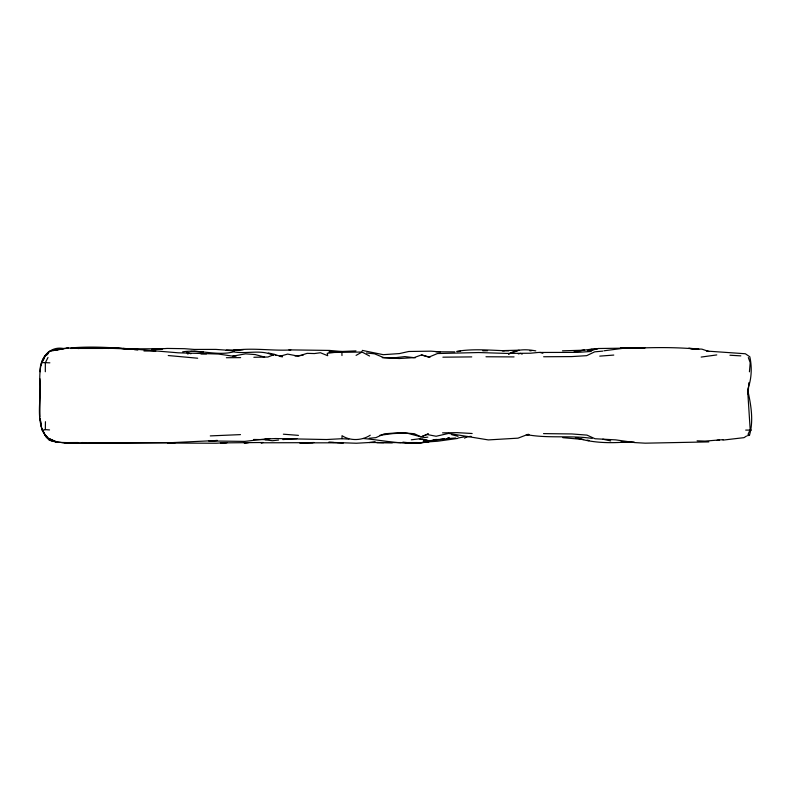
<?xml version="1.0" encoding="UTF-8"?>
<svg xmlns="http://www.w3.org/2000/svg" width="791" height="791" viewBox="0 0 791 791"><rect width="100%" height="100%" fill="white"/><g stroke="black" fill="none" stroke-linecap="round" stroke-linejoin="round"><path stroke-width="1.19" d="M45.314 371.721L45.344 362.753L47.994 357.473M39.847 378.681C42.279 398.832 33.093 424.223 49.319 440.29L63.656 442.95L74.809 443.237L169.927 442.733L217.406 440.468L209.753 440.884M208.656 440.943L244.696 441.398L265.094 439.015L275.614 438.54L326.594 439.529L341.999 438.708L342.028 435.683C350.344 441.16 362.031 440.627 370.247 435.208M39.777 384.347C39.698 372.61 39.164 357.453 50.812 350.71C76.885 345.558 104.017 346.755 130.377 349.167M43.426 430.126L45.334 429.612L45.443 421.692M747.505 435.752L749.512 435.169C753.813 420.545 750.896 404.201 747.604 389.567C751.618 379.245 752.192 367.548 749.819 356.79L745.359 353.755L706.452 351.046M39.946 384.179L39.876 416.887M748.138 394.244L748.8 382.765M749.433 371.81L750.204 362.723L748.345 357.562M40.084 371.77C39.58 358.976 49.269 345.855 63.191 348.475M45.245 355.475L43.456 359.658M41.112 364.918L42.516 361.764M42.615 361.378L44.86 356.504L48.716 351.639L60.284 348.772L68.54 348.04L66.246 348.376M46.61 355.189L48.251 353.468M434.635 439.638L445.986 439.203L448.626 437.739M746.506 436.039L744.015 437.65L723.004 440.103M464.574 438.165L467.471 436.434M356.088 355.386L362.021 352.025L369.545 356.019M445.986 439.203L449.199 437.631M369.14 438.263L375.863 437.65L384.367 433.804L399.593 432.667L414.227 433.686L421.089 436.879L428.198 433.943L421.089 436.879L407.335 433.211M508.653 353.992C516.968 348.95 526.608 349.177 535.804 350.888M528.348 434.219L518.006 438.155L488.334 439.915L448.586 433.419L436.118 436.256L426.764 434.447M508.613 354.061L519.173 350.186L502.008 350.631L504.233 350.818M429.988 357.206L421.494 354.922L414.029 357.641L399.277 358.521L383.744 357.611L374.548 353.824L366.5 352.974M529.09 434.724L527.103 434.991M426.102 440.241L423.847 440.894L429.553 440.854L436.632 439.549M428.435 441.605L436.187 439.381M279.342 356.425L287.657 354.091L298.296 356.177L307.116 353.34L314.383 353.557L320.414 352.737L327.701 355.703L327.256 353.3L334.385 352.46L362.021 352.025M587.456 350.769L598.283 348.505L632.82 348.06L620.431 347.921M591.015 350.522L598.283 348.505M436.84 439.559C412.813 447.459 387.639 440.627 363.346 438.511M518.313 353.933L520.468 353.379L522.139 354.131M77.933 348.465L91.746 347.763L75.649 348.386L96.64 347.763M410.045 443.187L418.241 443.158L434.16 440.666M53.096 350.581L59.394 349.622M333.634 442.456L328.71 442.298L356.336 443.237L369.427 442.515L400.829 442.574M109.188 347.991L94.623 347.763L134.885 349.167L178.143 352.806L218.346 354.032L232.752 356.148L245.566 353.854L255.216 354.566L264.619 357.087M269.949 438.53L264.421 439.519L268.574 438.53M458.197 437.977L464.119 436.929M77.933 348.505L88.681 347.763M89.808 347.763L78.744 348.277L103.166 347.842M419.378 438.807L429.553 440.854L419.378 438.807L411.32 439.806M529.921 350.878L531.957 350.542M456.921 351.323C474.007 348.465 491.518 350.423 508.692 350.848M71.437 348.485L83.569 347.763M53.61 350.195L63.942 348.702M369.13 442.565L375.132 441.694M701.172 357.067L716.755 354.922M590.57 349.286L574.147 351.491L584.589 350.166L562.48 350.828M72.94 348.238L74.868 347.981L70.498 348.475M422.424 437.828L427.862 437.116M379.907 435.268L392.88 433.587L406.198 432.934M263.373 442.495L220.392 442.911L227.106 442.565M78.744 348.277L112.025 348L99.745 347.763M355.999 350.888L328.918 352.025L334.652 351.857M630.17 348.416C652.901 347.348 675.9 347.051 698.572 349.246M630.101 441.724C611.769 443.356 593.013 443.346 575.423 437.552L583.629 439.519L562.836 437.67M427.328 441.922L416.57 443.148L402.678 442.347L418.241 443.158M278.541 440.053L272.43 440.735L265.578 439.875M604.047 350.779L624.059 348.188L645.248 347.763M437.018 439.875L444.858 438.995L439.944 439.529M247.84 442.535L244.192 442.92L248.928 442.614M466.403 436.83L471.11 436.335M457.594 438.441L437.641 441.22L423.047 442.209M454.785 351.876L435.92 351.787M457.099 351.649L460.57 351.303M175.572 442.614L72.416 443.128L64.644 442.683L75.659 442.861L56.388 442.298L49.813 440.211M745.695 430.096L751.321 430.106M602.811 351.115L594.733 351.827L586.675 355.663L571.656 356.593L543.625 356.751M294.994 355.95L303.121 355.248M599.746 356.128L613.776 355.07M314.017 442.525L299.72 442.871L343.482 442.782L337.332 442.574M723.004 439.658L704.949 441.111L697.098 440.824M591.282 351.441L577.638 352.39L538.256 352.46L530.336 353.231L506.843 353.419L478.703 352.539L437.463 353.547L428.771 357.156L421.494 354.922M174.346 442.565L167.465 443.049L216.18 443.237L227.017 442.584M446.648 438.649L455.685 438.006M282.862 439.569L296.902 438.6M210.287 435.9L240.484 434.615M417.272 442.555L404.943 442.594M182.652 351.827C199.807 349.207 216.635 356.257 233.681 351.837C246.555 354.328 261.603 349.058 273.192 355.475M634.234 442.11L621.172 441.704L623.437 441.655M232.752 356.148L236.173 355.99M77.933 442.545L69.697 442.584M312.781 442.673L260.931 442.792L262.157 442.782M625.879 348.228L634.916 347.951M717.13 440.241L719.474 440.192M708.835 441.902L645.189 443.178L634.797 442.584L615.734 439.875L595.03 438.748L586.962 435.109L571.824 433.952L543.526 433.616M78.082 348.435L103.117 348.435M482.777 350.809L487.582 350.71M200.973 353.973L206.5 353.874M253.852 357.275L267.892 357.028L274.23 354.516L282.555 356.721L280.41 356.523M471.752 356.899L442.891 357.186M442.565 432.855L457.238 432.647L472.158 433.498M226.364 357.73L240.632 357.621M514.051 356.909L485.99 356.761M591.253 348.89L596.819 348.91M288.962 349.869L329.442 350.423L342.681 351.609M143.972 350.977L155.807 351.095M253.614 439.48L266.102 439.638M383.665 442.653L376.674 442.555L392.306 442.802M49.863 362.832L43.327 362.604M124.306 348.811L162.639 348.791L151.694 349.454L167.188 348.435L184.461 348.683L194.289 349.434L215.854 349.404L234.255 350.71M382.241 357.68L392.87 357.977L404.774 356.612L415.255 357.789M190.928 351.352L203.277 351.817L193.835 351.352M234.304 350.749L226.157 350.364L243.47 349.573L233.098 350.462C252.26 347.437 271.6 351.036 290.821 349.948M729.925 355.228L740.831 355.871M341.999 438.708L348.91 439.134M589.028 440.488L586.843 440.35L589.008 440.607M45.334 429.612L49.536 429.928M440.449 351.906L430.947 351.164L408.769 351.481L399.425 353.577L383.289 354.684L362.229 350.383M283.366 434.2L298.444 435.366M592.172 438.412C570.301 435.149 547.886 438.689 526.312 434.546M697.464 349.197L690.513 348.613L701.884 349.138L708.874 351.491M197.671 358.224L168.246 355.535M101.703 347.852L108.753 348.475M82.195 442.525L86.348 442.93L83.905 442.574M698.769 349.276L688.842 348.129M123.436 348.297L130.96 349.236M134.381 349.652L137.802 350.077M125.265 348.544L131.316 349.296M268.278 352.964L274.428 354.319L276.247 355.485M602.801 439.183L610.672 440.913M451.661 434.674L458.029 436.345M539.937 352.351L542.883 353.27M190.918 353.765L186.755 352.321L187.961 354.15M749.512 435.169L748.039 434.358L750.184 429.681L747.604 389.567M51.059 440.152L53.046 441.299L51.118 439.885M47.272 437.047L45.344 435.633L41.587 428.999L46.669 437.472L56.309 441.932L46.669 437.472L45.344 435.633L47.233 437.205M46.877 437.245L45.403 435.762L41.972 428.534M40.232 419.22L41.478 427.397L40.123 418.399M341.9 352.509L341.979 355.555M633.64 348L630.674 348.327L644.378 348.109L631.94 347.763L620.49 348.416L633.64 348M631.821 348.02L626.185 348.129L638.021 347.961L631.821 348.02M117.641 348.248L112.431 348.01L124.929 348.633L117.641 348.248"/></g></svg>
